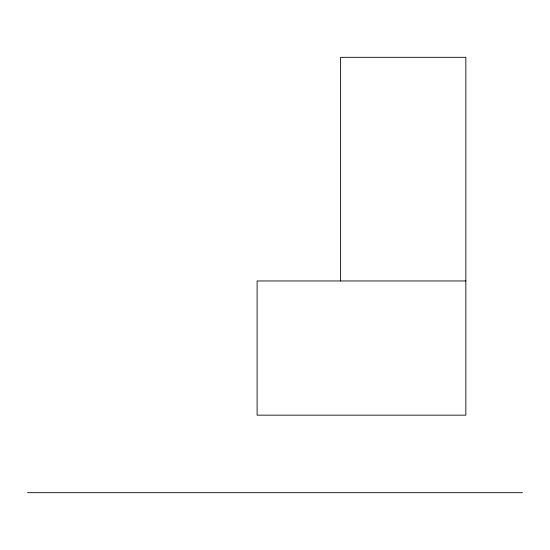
<?xml version="1.0" encoding="UTF-8"?>
<svg xmlns="http://www.w3.org/2000/svg" width="550" height="550" viewBox="0 0 550 550"><rect width="100%" height="100%" fill="white"/><g stroke="black" fill="none" stroke-linecap="round" stroke-linejoin="round"><path stroke-width="0.82" d="M465.843 280.961L257.111 280.961L257.111 415.154L465.843 415.154L465.843 57.317L340.601 57.317L340.601 280.961M27.5 492.683L522.5 492.683"/></g></svg>
